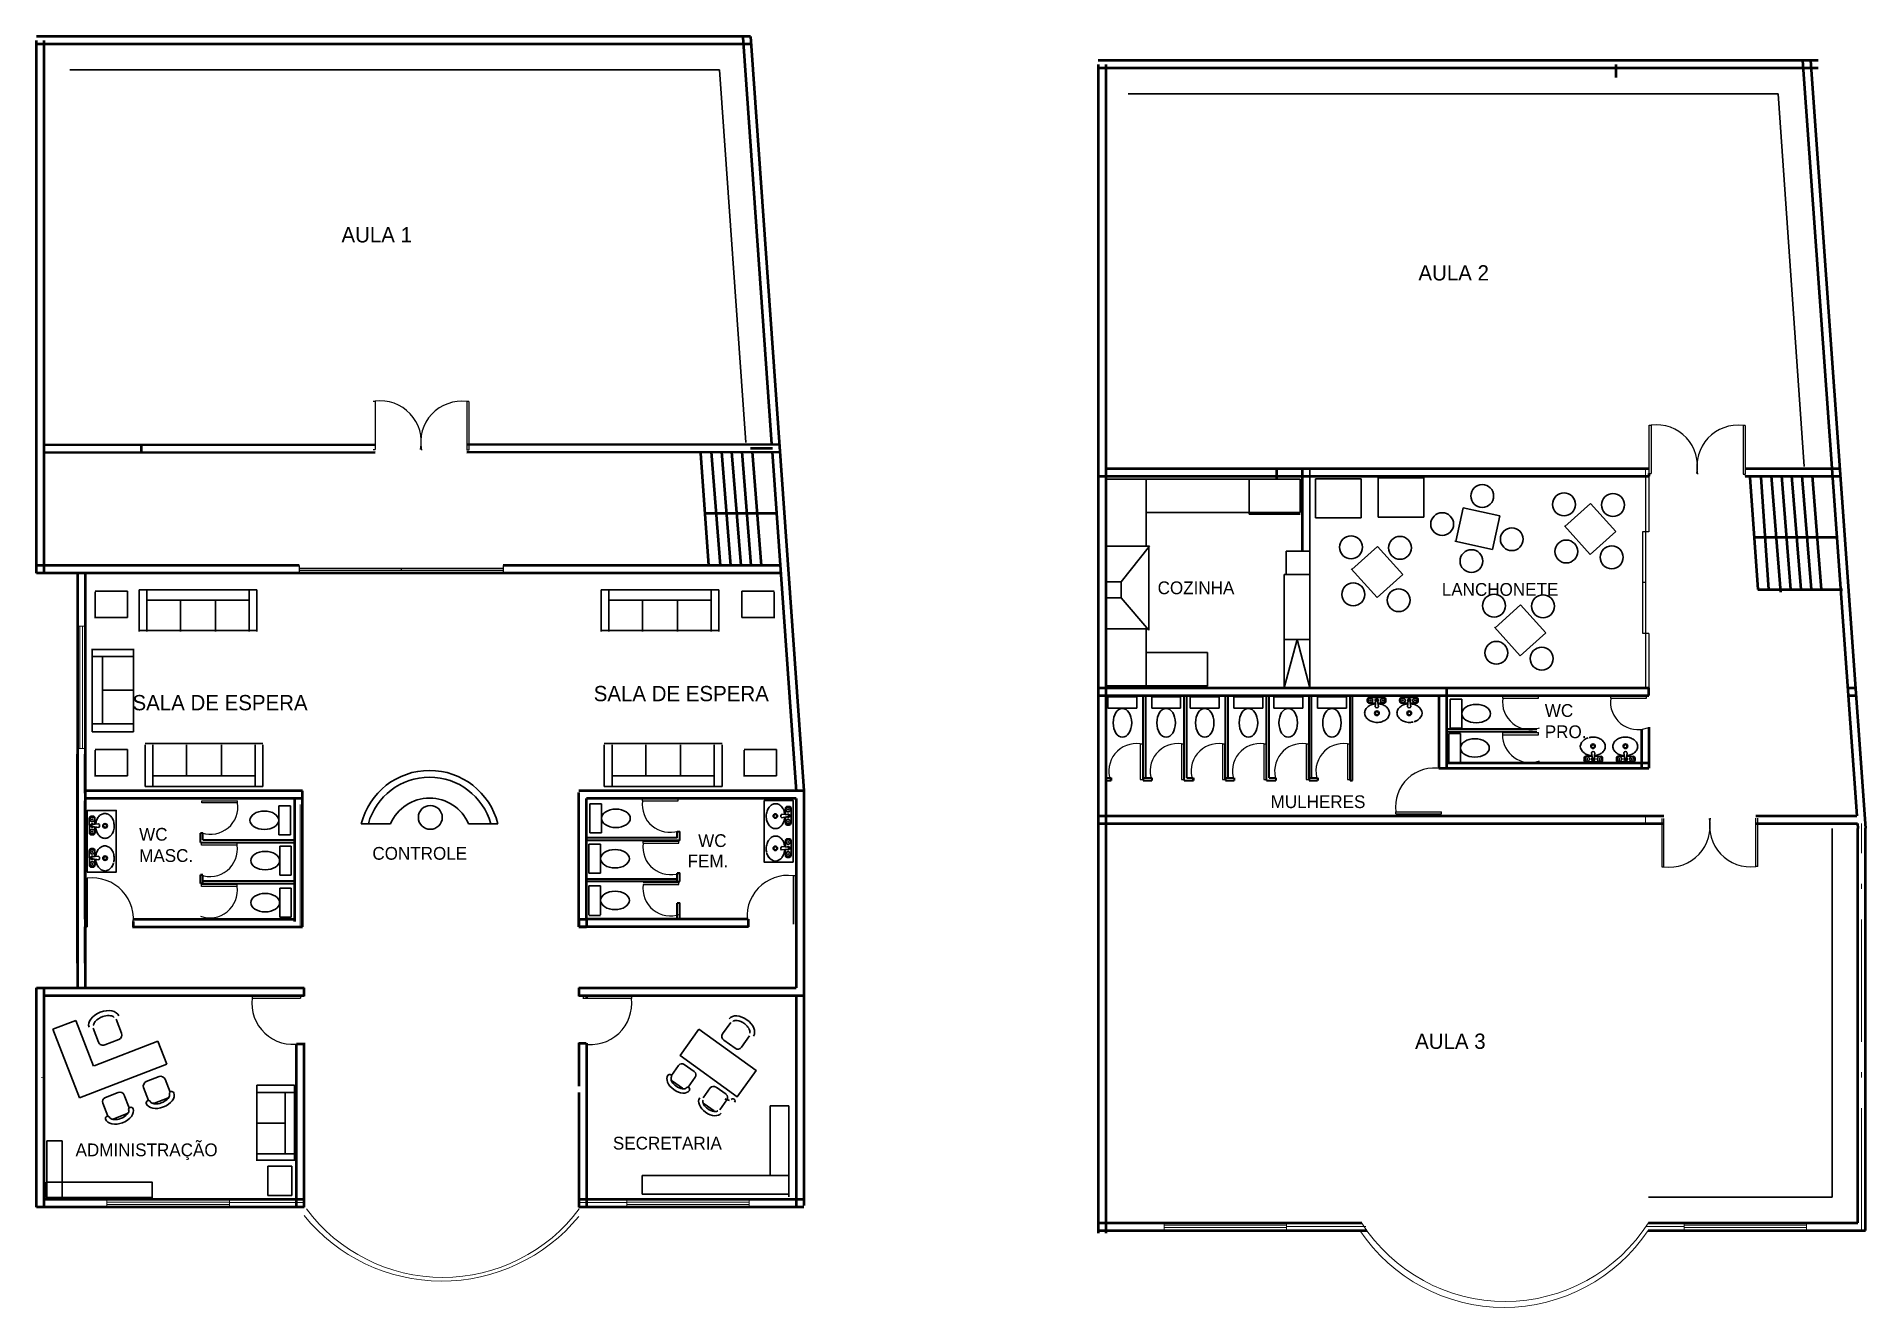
# Model space of a CAD drawing. Header units: millimetres. Extents: x 526.7 to 562.6, y 83.8 to 108.8.
import ezdxf
from ezdxf.enums import TextEntityAlignment as Align

# ---------------------------------------------------------------- set-up
doc = ezdxf.new("R2010")
doc.units = ezdxf.units.MM
doc.linetypes.add('ACAD_ISO10W100', pattern=[18, 12, -3, 0, -3])
for name, color, linetype, lineweight in [('EJES', 1, 'ACAD_ISO10W100', 15), ('muebles', 6, 'Continuous', 30), ('muros', 5, 'Continuous', 50), ('muros div', 30, 'Continuous', 40), ('puertas', 3, 'Continuous', 25), ('texto', 4, 'Continuous', 20), ('VENTANAS', 2, 'Continuous', 13)]:
    doc.layers.add(name, color=color, linetype=linetype, lineweight=lineweight)
doc.styles.add('ely', font='GIL_____.TTF', dxfattribs={"height": 0.3})

msp = doc.modelspace()

# ---------------------------------------------------------------- linework, layer by layer
at = {"layer": 'EJES', "ltscale": 0.2}
for p, q in [((559.304, 100.209), (559.298, 100.209)), ((562.526, 85.339), (562.526, 93.318)), ((531.984, 85.886), (530.519, 85.886)), ((538.313, 85.886), (537.371, 85.886)), ((552.802, 85.415), (551.251, 85.415)), ((559.045, 85.415), (558.297, 85.415))]:
    msp.add_line(p, q, dxfattribs=at)
for points in [[(558.287, 100.134), (558.287, 100.284)], [(558.287, 100.134), (558.287, 100.284)], [(560.243, 100.134), (560.243, 100.284)], [(531.909, 91.295), (531.909, 93.916)], [(558.287, 93.318), (558.287, 93.468)], [(558.287, 93.318), (558.287, 93.468)]]:
    msp.add_lwpolyline(points, dxfattribs=at)
at = {"layer": 'muebles'}
for p, q in [((540.133, 108.106), (527.389, 108.106)), ((540.133, 108.106), (540.648, 100.795)), ((560.888, 107.634), (548.144, 107.634)), ((560.888, 107.634), (561.403, 100.324)), ((547.725, 100.072), (551.52, 100.072)), ((548.498, 100.06), (548.498, 98.757)), ((550.52, 100.073), (550.52, 99.39)), ((551.52, 100.073), (551.52, 99.422)), ((551.706, 100.284), (551.706, 95.981)), ((551.817, 99.315), (551.817, 100.082)), ((551.817, 100.082), (552.71, 100.082)), ((552.71, 100.082), (552.71, 99.315)), ((553.049, 100.097), (553.942, 100.097)), ((553.049, 99.33), (553.049, 100.097)), ((553.942, 100.097), (553.942, 99.33)), ((548.498, 99.422), (551.52, 99.422)), ((550.52, 99.39), (551.52, 99.39)), ((554.713, 99.509), (554.57, 98.851)), ((555.434, 99.352), (554.713, 99.509)), ((555.291, 98.694), (555.434, 99.352)), ((557.21, 99.596), (556.71, 99.145)), ((557.704, 99.048), (557.21, 99.596)), ((552.71, 99.315), (551.817, 99.315)), ((553.942, 99.33), (553.049, 99.33)), ((556.698, 99.16), (557.204, 98.597)), ((557.204, 98.597), (557.704, 99.048)), ((547.693, 98.757), (548.565, 98.757)), ((548.006, 98.06), (548.565, 98.757)), ((548.548, 97.109), (548.548, 98.757)), ((551.245, 98.661), (551.704, 98.661)), ((551.245, 98.202), (551.245, 98.661)), ((551.704, 98.661), (551.704, 98.202)), ((553.033, 98.755), (552.533, 98.304)), ((553.527, 98.207), (553.033, 98.755)), ((554.552, 98.855), (555.291, 98.694)), ((552.52, 98.318), (553.027, 97.756)), ((547.693, 98.06), (548.006, 98.06)), ((548.006, 98.06), (548.006, 97.747)), ((551.206, 98.202), (551.206, 95.981)), ((551.704, 98.202), (551.206, 98.202)), ((553.027, 97.756), (553.527, 98.207)), ((527.887, 97.879), (528.523, 97.879)), ((527.887, 97.348), (527.887, 97.866)), ((528.523, 97.879), (528.523, 97.361)), ((531.061, 97.903), (528.751, 97.903)), ((528.751, 97.903), (528.751, 97.089)), ((528.903, 97.903), (528.903, 97.089)), ((530.225, 97.699), (528.903, 97.699)), ((529.564, 97.699), (529.564, 97.089)), ((530.909, 97.699), (529.587, 97.699)), ((530.248, 97.699), (530.248, 97.089)), ((530.909, 97.089), (530.909, 97.903)), ((531.061, 97.089), (531.061, 97.903)), ((540.119, 97.903), (537.809, 97.903)), ((537.809, 97.903), (537.809, 97.089)), ((537.961, 97.903), (537.961, 97.089)), ((539.283, 97.699), (537.961, 97.699)), ((538.622, 97.699), (538.622, 97.089)), ((539.967, 97.699), (538.645, 97.699)), ((539.306, 97.699), (539.306, 97.089)), ((539.967, 97.089), (539.967, 97.903)), ((540.119, 97.089), (540.119, 97.903)), ((541.201, 97.879), (540.566, 97.879)), ((540.566, 97.879), (540.566, 97.361)), ((541.201, 97.348), (541.201, 97.866)), ((547.693, 97.747), (548.006, 97.747)), ((548.006, 97.747), (548.548, 97.109)), ((555.838, 97.608), (555.338, 97.158)), ((556.332, 97.06), (555.838, 97.608)), ((528.523, 97.361), (527.887, 97.361)), ((540.566, 97.361), (541.201, 97.361)), ((528.751, 97.105), (530.377, 97.105)), ((529.435, 97.105), (531.061, 97.105)), ((537.809, 97.105), (539.435, 97.105)), ((538.493, 97.105), (540.119, 97.105)), ((547.693, 97.141), (548.548, 97.141)), ((548.498, 97.141), (548.498, 96.035)), ((551.206, 96.931), (551.706, 96.931)), ((551.456, 96.931), (551.206, 95.981)), ((551.456, 96.931), (551.706, 95.981)), ((555.325, 97.172), (555.832, 96.61)), ((555.832, 96.61), (556.332, 97.06)), ((527.829, 96.747), (527.829, 95.12)), ((528.642, 96.733), (527.829, 96.733)), ((528.642, 96.598), (527.83, 96.598)), ((528.032, 96.594), (528.032, 95.273)), ((528.642, 95.12), (528.642, 96.747)), ((548.498, 96.673), (549.699, 96.673)), ((549.699, 96.673), (549.699, 96.012)), ((528.032, 95.933), (528.642, 95.933)), ((547.725, 96.023), (549.699, 96.023)), ((547.748, 95.806), (547.748, 95.579)), ((548.315, 95.806), (547.748, 95.806)), ((548.315, 95.579), (548.315, 95.806)), ((548.605, 95.806), (548.605, 95.579)), ((549.172, 95.806), (548.605, 95.806)), ((549.172, 95.579), (549.172, 95.806)), ((549.929, 95.806), (549.362, 95.806)), ((549.362, 95.806), (549.362, 95.579)), ((549.929, 95.579), (549.929, 95.806)), ((550.219, 95.806), (550.219, 95.579)), ((550.786, 95.806), (550.219, 95.806)), ((550.786, 95.579), (550.786, 95.806)), ((551.566, 95.806), (550.999, 95.806)), ((550.999, 95.806), (550.999, 95.579)), ((551.566, 95.579), (551.566, 95.806)), ((551.856, 95.806), (551.856, 95.579)), ((552.423, 95.806), (551.856, 95.806)), ((552.423, 95.579), (552.423, 95.806)), ((552.834, 95.754), (552.834, 95.717)), ((553.163, 95.79), (552.87, 95.791)), ((553.199, 95.753), (553.199, 95.716)), ((553.468, 95.754), (553.468, 95.717)), ((553.797, 95.79), (553.505, 95.791)), ((553.834, 95.753), (553.834, 95.716)), ((554.458, 95.759), (554.458, 95.192)), ((554.685, 95.759), (554.458, 95.759)), ((554.685, 95.192), (554.685, 95.759)), ((547.748, 95.579), (548.315, 95.579)), ((548.605, 95.579), (549.172, 95.579)), ((549.362, 95.579), (549.929, 95.579)), ((550.219, 95.579), (550.786, 95.579)), ((550.999, 95.579), (551.566, 95.579)), ((551.856, 95.579), (552.423, 95.579)), ((552.993, 95.68), (552.87, 95.68)), ((552.999, 95.732), (552.985, 95.608)), ((553.035, 95.731), (553.054, 95.605)), ((553.162, 95.679), (553.043, 95.68)), ((553.628, 95.68), (553.505, 95.68)), ((553.634, 95.732), (553.62, 95.608)), ((553.67, 95.731), (553.689, 95.605)), ((553.797, 95.679), (553.678, 95.68)), ((527.829, 95.273), (528.642, 95.273)), ((527.829, 95.12), (528.642, 95.12)), ((554.433, 95.085), (554.433, 94.518)), ((554.66, 95.085), (554.433, 95.085)), ((554.458, 95.192), (554.685, 95.192)), ((554.66, 94.518), (554.66, 95.085)), ((527.887, 94.772), (528.523, 94.772)), ((527.887, 94.241), (527.887, 94.759)), ((528.523, 94.772), (528.523, 94.254)), ((530.494, 94.887), (528.868, 94.887)), ((528.868, 94.862), (528.868, 94.048)), ((529.021, 94.862), (529.021, 94.048)), ((531.178, 94.887), (529.552, 94.887)), ((529.681, 94.252), (529.681, 94.862)), ((530.365, 94.252), (530.365, 94.862)), ((531.026, 94.048), (531.026, 94.862)), ((531.178, 94.048), (531.178, 94.862)), ((539.498, 94.887), (537.871, 94.887)), ((537.871, 94.862), (537.871, 94.048)), ((538.024, 94.862), (538.024, 94.048)), ((540.182, 94.887), (538.555, 94.887)), ((538.684, 94.252), (538.684, 94.862)), ((539.368, 94.252), (539.368, 94.862)), ((540.029, 94.048), (540.029, 94.862)), ((540.182, 94.048), (540.182, 94.862)), ((540.615, 94.772), (541.251, 94.772)), ((540.615, 94.241), (540.615, 94.759)), ((541.251, 94.772), (541.251, 94.254)), ((557.247, 94.586), (557.228, 94.713)), ((557.283, 94.585), (557.296, 94.709)), ((557.882, 94.586), (557.862, 94.713)), ((557.918, 94.585), (557.931, 94.709)), ((554.433, 94.518), (554.66, 94.518)), ((557.083, 94.565), (557.083, 94.602)), ((557.119, 94.528), (557.412, 94.527)), ((557.12, 94.638), (557.239, 94.638)), ((557.289, 94.638), (557.412, 94.637)), ((557.448, 94.563), (557.448, 94.601)), ((557.718, 94.565), (557.718, 94.602)), ((557.754, 94.638), (557.874, 94.638)), ((557.754, 94.528), (558.046, 94.527)), ((557.924, 94.638), (558.047, 94.637)), ((558.083, 94.563), (558.083, 94.601)), ((528.523, 94.254), (527.887, 94.254)), ((528.868, 94.048), (531.178, 94.048)), ((529.021, 94.252), (530.342, 94.252)), ((529.704, 94.252), (531.026, 94.252)), ((537.871, 94.048), (540.182, 94.048)), ((538.024, 94.252), (539.345, 94.252)), ((538.708, 94.252), (540.029, 94.252)), ((541.251, 94.254), (540.615, 94.254)), ((531.488, 93.666), (531.715, 93.666)), ((531.488, 93.1), (531.488, 93.666)), ((531.715, 93.666), (531.715, 93.1)), ((537.815, 93.704), (537.589, 93.704)), ((537.589, 93.704), (537.589, 93.137)), ((537.815, 93.137), (537.815, 93.704)), ((541.424, 93.496), (541.424, 93.619)), ((541.498, 93.655), (541.461, 93.655)), ((541.533, 93.326), (541.534, 93.618)), ((527.774, 93.134), (527.773, 93.426)), ((527.81, 93.463), (527.847, 93.463)), ((527.832, 93.298), (527.956, 93.311)), ((527.833, 93.262), (527.959, 93.242)), ((527.884, 93.303), (527.884, 93.427)), ((527.885, 93.134), (527.884, 93.254)), ((533.68, 93.316), (533.106, 93.316)), ((535.209, 93.316), (535.783, 93.316)), ((541.475, 93.454), (541.348, 93.434)), ((541.476, 93.49), (541.352, 93.503)), ((541.423, 93.326), (541.423, 93.446)), ((541.497, 93.29), (541.459, 93.29)), ((527.811, 93.098), (527.848, 93.098)), ((531.715, 93.1), (531.488, 93.1)), ((537.798, 92.913), (537.571, 92.913)), ((537.571, 92.913), (537.571, 92.346)), ((537.589, 93.137), (537.815, 93.137)), ((537.798, 92.346), (537.798, 92.913)), ((541.424, 92.861), (541.424, 92.984)), ((541.498, 93.02), (541.461, 93.02)), ((541.533, 92.691), (541.534, 92.984)), ((561.951, 85.989), (561.951, 93.219)), ((527.774, 92.499), (527.773, 92.792)), ((527.81, 92.828), (527.847, 92.828)), ((527.832, 92.663), (527.956, 92.676)), ((527.833, 92.627), (527.959, 92.607)), ((527.884, 92.669), (527.884, 92.792)), ((527.885, 92.5), (527.884, 92.619)), ((531.506, 92.875), (531.732, 92.875)), ((531.506, 92.308), (531.506, 92.875)), ((531.732, 92.875), (531.732, 92.308)), ((541.475, 92.819), (541.348, 92.8)), ((541.476, 92.855), (541.352, 92.868)), ((541.423, 92.692), (541.423, 92.811)), ((541.497, 92.655), (541.459, 92.655)), ((527.811, 92.463), (527.848, 92.463)), ((531.732, 92.308), (531.506, 92.308)), ((537.571, 92.346), (537.798, 92.346)), ((531.506, 92.05), (531.732, 92.05)), ((531.506, 91.483), (531.506, 92.05)), ((531.732, 92.05), (531.732, 91.483)), ((537.571, 92.096), (537.571, 91.529)), ((537.798, 92.096), (537.571, 92.096)), ((537.798, 91.529), (537.798, 92.096)), ((531.732, 91.483), (531.506, 91.483)), ((537.571, 91.515), (537.798, 91.515)), ((527.061, 89.283), (527.509, 89.456)), ((527.855, 88.56), (527.509, 89.456)), ((527.954, 89.032), (527.849, 89.304)), ((528.302, 89.479), (528.407, 89.207)), ((540.192, 89.196), (540.35, 89.417)), ((527.061, 89.283), (527.58, 87.938)), ((529.119, 89.048), (527.87, 88.566)), ((528.079, 88.977), (528.351, 89.082)), ((529.292, 88.599), (529.119, 89.048)), ((540.213, 89.069), (540.435, 88.911)), ((540.72, 89.154), (540.562, 88.932)), ((527.58, 87.938), (529.292, 88.599)), ((539.44, 88.594), (539.636, 88.454)), ((528.89, 88.257), (529.142, 88.355)), ((529.258, 88.303), (529.356, 88.051)), ((539.188, 88.38), (539.328, 88.576)), ((539.403, 88.128), (539.207, 88.268)), ((539.239, 88.244), (539.222, 88.22)), ((539.655, 88.342), (539.515, 88.146)), ((528.089, 87.948), (528.341, 88.046)), ((528.458, 87.994), (528.555, 87.742)), ((528.935, 87.889), (528.838, 88.141)), ((529.304, 87.934), (529.052, 87.837)), ((529.262, 87.918), (529.274, 87.887)), ((531.799, 88.184), (531.059, 88.184)), ((531.059, 88.184), (531.059, 86.704)), ((531.799, 88.045), (531.059, 88.045)), ((531.614, 86.843), (531.614, 88.045)), ((531.799, 86.704), (531.799, 88.184)), ((539.37, 88.151), (539.353, 88.127)), ((539.81, 87.936), (539.95, 88.132)), ((540.062, 88.15), (540.258, 88.01)), ((540.277, 87.899), (540.137, 87.702)), ((540.259, 87.925), (540.242, 87.901)), ((528.135, 87.58), (528.038, 87.832)), ((528.504, 87.625), (528.251, 87.528)), ((528.293, 87.544), (528.306, 87.513)), ((528.462, 87.609), (528.474, 87.578)), ((529.094, 87.853), (529.106, 87.822)), ((540.025, 87.684), (539.829, 87.824)), ((541.124, 87.779), (541.124, 86.415)), ((541.487, 87.779), (541.124, 87.779)), ((541.487, 86), (541.487, 87.779)), ((531.614, 87.444), (531.059, 87.444)), ((531.059, 86.839), (531.799, 86.839)), ((531.059, 86.716), (531.799, 86.716)), ((531.274, 86.6), (531.746, 86.6)), ((531.274, 86.022), (531.274, 86.6)), ((531.746, 86.6), (531.746, 86.022)), ((541.487, 86.415), (538.616, 86.415)), ((538.616, 86.052), (538.616, 86.415)), ((531.746, 86.022), (531.274, 86.022)), ((538.616, 86.052), (541.487, 86.052)), ((558.346, 85.989), (561.951, 85.989))]:
    msp.add_line(p, q, dxfattribs=at)
for points in [[(541.576, 92.559), (541.007, 92.559), (541.007, 93.769), (541.576, 93.769)], [(527.732, 92.367), (528.301, 92.367), (528.301, 93.577), (527.732, 93.577)], [(539.728, 89.285), (540.85, 88.473), (540.478, 87.959), (539.356, 88.771)], [(526.937, 87.092), (527.238, 87.092), (527.238, 85.983), (526.937, 85.983)], [(526.929, 86.284), (529.006, 86.284), (529.006, 85.983), (526.929, 85.983)]]:
    msp.add_lwpolyline(points, close=True, dxfattribs=at)
for centre, radius in [((555.087, 99.744), 0.224), ((556.691, 99.579), 0.224), ((557.651, 99.568), 0.224), ((554.301, 99.192), 0.224), ((555.667, 98.896), 0.224), ((552.514, 98.738), 0.224), ((553.474, 98.727), 0.224), ((554.876, 98.467), 0.224), ((556.735, 98.655), 0.224), ((557.626, 98.541), 0.224), ((552.558, 97.814), 0.224), ((553.449, 97.7), 0.224), ((555.319, 97.592), 0.224), ((556.279, 97.581), 0.224), ((555.363, 96.668), 0.224), ((556.254, 96.554), 0.224), ((552.897, 95.733), 0.00889), ((553.022, 95.482), 0.0315), ((553.136, 95.733), 0.00889), ((553.532, 95.733), 0.00889), ((553.656, 95.482), 0.0315), ((553.771, 95.733), 0.00889), ((557.26, 94.835), 0.0315), ((557.895, 94.835), 0.0315), ((557.146, 94.584), 0.00889), ((557.385, 94.584), 0.00889), ((557.781, 94.584), 0.00889), ((558.02, 94.584), 0.00889), ((534.46, 93.44), 0.234), ((541.477, 93.592), 0.00889), ((527.831, 93.4), 0.00889), ((528.082, 93.275), 0.0315), ((541.226, 93.467), 0.0315), ((541.477, 93.353), 0.00889), ((527.831, 93.16), 0.00889), ((541.477, 92.957), 0.00889), ((527.831, 92.765), 0.00889), ((527.831, 92.526), 0.00889), ((528.082, 92.64), 0.0315), ((541.226, 92.832), 0.0315), ((541.477, 92.718), 0.00889)]:
    msp.add_circle(centre, radius, dxfattribs=at)
for centre, radius, start, end in [((534.445, 92.982), 1.379, 14.0217, 165.9783), ((534.445, 92.982), 1.246, 15.5626, 164.4374), ((534.445, 92.982), 0.835, 23.6055, 156.3945), ((528.044, 89.067), 0.0971, 201.1046, 291.1046), ((528.316, 89.172), 0.0971, 291.1046, 21.1046), ((540.266, 89.143), 0.0908, 144.4889, 234.4889), ((539.393, 88.529), 0.0803, 54.4889, 144.4889), ((540.488, 88.984), 0.0908, 234.4889, 324.4889), ((528.922, 88.173), 0.0901, 111.1046, 201.1046), ((529.174, 88.271), 0.0901, 21.1046, 111.1046), ((539.152, 88.358), 0.0401, 324.6537, 144.6537), ((539.253, 88.333), 0.0803, 207.1473, 234.4889), ((539.253, 88.333), 0.0803, 144.4889, 146.0305), ((539.589, 88.389), 0.0803, 324.4889, 54.4889), ((528.122, 87.864), 0.0901, 111.1046, 201.1046), ((528.374, 87.962), 0.0901, 21.1046, 111.1046), ((528.933, 87.841), 0.0451, 21.2694, 201.2694), ((529.019, 87.921), 0.0901, 201.1046, 202.6462), ((529.272, 88.018), 0.0901, 291.1046, 318.7615), ((529.389, 88.018), 0.0451, 21.1046, 201.1046), ((529.272, 88.018), 0.0901, 20.0944, 21.1046), ((539.449, 88.193), 0.0803, 234.4889, 262.1458), ((539.506, 88.106), 0.0401, 324.4889, 144.4889), ((539.449, 88.193), 0.0803, 323.4787, 324.4889), ((540.015, 88.085), 0.0803, 54.4889, 144.4889), ((540.211, 87.945), 0.0803, 324.4889, 54.4889), ((540.338, 87.967), 0.0803, 234.4889, 262.1458), ((540.395, 87.88), 0.0401, 324.4889, 144.4889), ((540.338, 87.967), 0.0803, 323.4787, 324.4889), ((528.133, 87.532), 0.0451, 21.2694, 201.2694), ((528.219, 87.612), 0.0901, 201.1046, 202.6462), ((528.219, 87.612), 0.0901, 263.763, 291.1046), ((528.471, 87.709), 0.0901, 291.1046, 318.7615), ((528.588, 87.709), 0.0451, 21.1046, 201.1046), ((528.471, 87.709), 0.0901, 20.0944, 21.1046), ((529.019, 87.921), 0.0901, 263.763, 291.1046)]:
    msp.add_arc(centre, radius, start, end, dxfattribs=at)
at = {"layer": 'muebles', "extrusion": (0, 0, -1)}
for centre, major_axis, start_param, end_param in [((552.87, 95.754), (0.0258, -0.0258), 2.359606, 3.930402), ((553.017, 95.733), (0.024, 0.024), 2.927993, 8.081302), ((553.017, 95.733), (0.019, -0.019), 1.536541, 6.334255), ((553.163, 95.753), (0.0258, -0.0258), -2.352783, -0.781987), ((553.505, 95.754), (0.0258, -0.0258), 2.359606, 3.930402), ((553.652, 95.733), (0.024, 0.024), 2.927993, 8.081302), ((553.652, 95.733), (0.019, -0.019), 1.536541, 6.334255), ((553.797, 95.753), (0.0258, -0.0258), -2.352783, -0.781987), ((552.919, 95.486), (0.0975, -0.0975), 2.364784, 2.870807), ((552.919, 95.486), (0.0975, -0.0975), 1.858761, 2.364784), ((552.97, 95.514), (0.139, 0.139), 3.006668, 3.429557), ((552.969, 95.458), (0.139, -0.139), 2.870807, 3.293696), ((552.87, 95.717), (0.0258, -0.0258), 0.788809, 2.359606), ((553.002, 95.413), (0.178, -0.178), -2.98949, -2.64786), ((553.023, 95.343), (0.23, -0.23), -2.64786, -2.453842), ((553.021, 95.629), (0.0291, -0.0291), -0.159924, 1.833871), ((553.017, 95.731), (0.0129, -0.0129), 2.30988, 5.518568), ((553.023, 95.343), (0.23, -0.23), -2.289827, -2.047351), ((553.046, 95.413), (0.178, -0.178), -2.047351, -1.705721), ((553.162, 95.716), (0.0258, -0.0258), -0.781987, 0.788809), ((553.08, 95.513), (0.139, 0.139), 1.300011, 1.722899), ((553.079, 95.457), (0.139, -0.139), -1.705721, -1.282832), ((553.13, 95.485), (0.0975, -0.0975), -0.776809, -0.270786), ((553.13, 95.485), (0.0975, -0.0975), -1.282832, -0.776809), ((553.553, 95.486), (0.0975, -0.0975), 1.858761, 2.364784), ((553.553, 95.486), (0.0975, -0.0975), 2.364784, 2.870807), ((553.605, 95.514), (0.139, 0.139), 3.006668, 3.429557), ((553.604, 95.458), (0.139, -0.139), 2.870807, 3.293696), ((553.505, 95.717), (0.0258, -0.0258), 0.788809, 2.359606), ((553.637, 95.413), (0.178, -0.178), -2.98949, -2.64786), ((553.658, 95.343), (0.23, -0.23), -2.64786, -2.453842), ((553.656, 95.629), (0.0291, -0.0291), -0.159924, 1.833871), ((553.652, 95.731), (0.0129, -0.0129), 2.30988, 5.518568), ((553.658, 95.343), (0.23, -0.23), -2.289827, -2.047351), ((553.68, 95.413), (0.178, -0.178), -2.047351, -1.702756), ((553.797, 95.716), (0.0258, -0.0258), -0.781987, 0.788809), ((553.715, 95.513), (0.139, 0.139), 0.938476, 1.722899), ((553.714, 95.457), (0.139, -0.139), -1.705721, -0.921298), ((553.004, 95.558), (0.178, -0.178), 1.094242, 1.435872), ((553.026, 95.628), (0.23, -0.23), 0.793988, 1.094242), ((553.026, 95.628), (0.23, 0.23), 2.064529, 2.364784), ((553.047, 95.558), (0.178, 0.178), 1.722899, 2.064529), ((553.638, 95.558), (0.178, -0.178), 1.094242, 1.435872), ((553.661, 95.628), (0.23, -0.23), 0.793988, 1.094242), ((553.661, 95.628), (0.23, 0.23), 2.123931, 2.364784), ((553.682, 95.558), (0.178, 0.178), 1.722899, 2.064529), ((553.661, 95.628), (0.23, 0.23), 1.798777, 2.064529), ((557.202, 94.804), (-0.139, -0.139), 0.938476, 1.722899), ((557.203, 94.861), (-0.139, 0.139), -1.705721, -0.921298), ((557.236, 94.905), (-0.178, 0.178), -2.047351, -1.702756), ((557.256, 94.689), (-0.23, -0.23), 1.798777, 2.064529), ((557.235, 94.76), (-0.178, -0.178), 1.722899, 2.064529), ((557.256, 94.689), (-0.23, -0.23), 2.123931, 2.364784), ((557.261, 94.689), (-0.0291, 0.0291), -0.159924, 1.833871), ((557.256, 94.689), (-0.23, 0.23), 0.793988, 1.094242), ((557.28, 94.905), (-0.178, 0.178), -2.98949, -2.64786), ((557.278, 94.759), (-0.178, 0.178), 1.094242, 1.435872), ((557.313, 94.86), (-0.139, 0.139), 2.870807, 3.293696), ((557.312, 94.803), (-0.139, -0.139), 3.006668, 3.429557), ((557.363, 94.831), (-0.0975, 0.0975), 2.364784, 2.870807), ((557.363, 94.831), (-0.0975, 0.0975), 1.858761, 2.364784), ((557.786, 94.833), (-0.0975, 0.0975), -0.776809, -0.270786), ((557.786, 94.833), (-0.0975, 0.0975), -1.282832, -0.776809), ((557.837, 94.861), (-0.139, 0.139), -1.705721, -1.282832), ((557.837, 94.804), (-0.139, -0.139), 1.300011, 1.722899), ((557.871, 94.905), (-0.178, 0.178), -2.047351, -1.705721), ((557.87, 94.76), (-0.178, -0.178), 1.722899, 2.064529), ((557.891, 94.689), (-0.23, -0.23), 2.064529, 2.364784), ((557.896, 94.689), (-0.0291, 0.0291), -0.159924, 1.833871), ((557.891, 94.689), (-0.23, 0.23), 0.793988, 1.094242), ((557.914, 94.905), (-0.178, 0.178), -2.98949, -2.64786), ((557.913, 94.759), (-0.178, 0.178), 1.094242, 1.435872), ((557.947, 94.86), (-0.139, 0.139), 2.870807, 3.293696), ((557.947, 94.803), (-0.139, -0.139), 3.006668, 3.429557), ((557.998, 94.831), (-0.0975, 0.0975), 2.364784, 2.870807), ((557.998, 94.831), (-0.0975, 0.0975), 1.858761, 2.364784), ((557.12, 94.602), (-0.0258, 0.0258), -0.781987, 0.788809), ((557.119, 94.564), (-0.0258, 0.0258), -2.352783, -0.781987), ((557.259, 94.975), (-0.23, 0.23), -2.289827, -2.047351), ((557.265, 94.585), (-0.024, -0.024), 2.927993, 8.081302), ((557.265, 94.585), (-0.019, 0.019), 1.536541, 6.334255), ((557.265, 94.586), (-0.0129, 0.0129), 2.30988, 5.518568), ((557.259, 94.975), (-0.23, 0.23), -2.64786, -2.453842), ((557.412, 94.601), (-0.0258, 0.0258), 0.788809, 2.359606), ((557.412, 94.563), (-0.0258, 0.0258), 2.359606, 3.930402), ((557.754, 94.602), (-0.0258, 0.0258), -0.781987, 0.788809), ((557.754, 94.564), (-0.0258, 0.0258), -2.352783, -0.781987), ((557.893, 94.975), (-0.23, 0.23), -2.289827, -2.047351), ((557.9, 94.585), (-0.024, -0.024), 2.927993, 8.081302), ((557.9, 94.585), (-0.019, 0.019), 1.536541, 6.334255), ((557.9, 94.586), (-0.0129, 0.0129), 2.30988, 5.518568), ((557.893, 94.975), (-0.23, 0.23), -2.64786, -2.453842), ((558.047, 94.563), (-0.0258, 0.0258), 2.359606, 3.930402), ((558.047, 94.601), (-0.0258, 0.0258), 0.788809, 2.359606), ((541.302, 93.485), (-0.178, -0.178), 1.094242, 1.435872), ((541.258, 93.519), (0.139, -0.139), 3.006668, 3.429557), ((541.23, 93.57), (-0.0975, -0.0975), 1.858761, 2.364784), ((541.23, 93.57), (-0.0975, -0.0975), 2.364784, 2.870807), ((541.201, 93.519), (-0.139, -0.139), 2.870807, 3.293696), ((541.157, 93.486), (-0.178, -0.178), -2.98949, -2.64786), ((541.461, 93.619), (-0.0258, -0.0258), 0.788809, 2.359606), ((541.498, 93.618), (-0.0258, -0.0258), 2.359606, 3.930402), ((541.372, 93.463), (-0.23, -0.23), 0.793988, 1.094242), ((541.372, 93.463), (0.23, -0.23), 2.064529, 2.364784), ((541.302, 93.442), (0.178, -0.178), 1.722899, 2.064529), ((541.257, 93.409), (0.139, -0.139), 1.300011, 1.722899), ((541.2, 93.409), (-0.139, -0.139), -1.705721, -1.282832), ((541.372, 93.468), (-0.0291, -0.0291), -0.159924, 1.833871), ((541.156, 93.443), (-0.178, -0.178), -2.047351, -1.705721), ((541.086, 93.465), (-0.23, -0.23), -2.289827, -2.047351), ((541.086, 93.465), (-0.23, -0.23), -2.64786, -2.453842), ((541.46, 93.326), (-0.0258, -0.0258), -0.781987, 0.788809), ((541.477, 93.472), (0.024, -0.024), 2.927993, 8.081302), ((541.477, 93.472), (-0.019, -0.019), 1.536541, 6.334255), ((541.475, 93.472), (-0.0129, -0.0129), 2.30988, 5.518568), ((541.497, 93.326), (-0.0258, -0.0258), -2.352783, -0.781987), ((541.372, 92.828), (-0.23, -0.23), 0.793988, 1.094242), ((541.302, 92.85), (-0.178, -0.178), 1.094242, 1.435872), ((541.258, 92.884), (0.139, -0.139), 3.006668, 3.429557), ((541.228, 93.358), (-0.0975, -0.0975), -0.776809, -0.270786), ((541.23, 92.935), (-0.0975, -0.0975), 1.858761, 2.364784), ((541.228, 93.358), (-0.0975, -0.0975), -1.282832, -0.776809), ((541.23, 92.935), (-0.0975, -0.0975), 2.364784, 2.870807), ((541.201, 92.885), (-0.139, -0.139), 2.870807, 3.293696), ((541.157, 92.852), (-0.178, -0.178), -2.98949, -2.64786), ((541.086, 92.831), (-0.23, -0.23), -2.64786, -2.453842), ((541.461, 92.984), (-0.0258, -0.0258), 0.788809, 2.359606), ((541.498, 92.984), (-0.0258, -0.0258), 2.359606, 3.930402), ((541.372, 92.828), (0.23, -0.23), 2.123931, 2.364784), ((541.372, 92.828), (0.23, -0.23), 1.798777, 2.064529), ((541.302, 92.807), (0.178, -0.178), 1.722899, 2.064529), ((541.257, 92.774), (0.139, -0.139), 0.938476, 1.722899), ((541.2, 92.775), (-0.139, -0.139), -1.705721, -0.921298), ((541.372, 92.833), (-0.0291, -0.0291), -0.159924, 1.833871), ((541.156, 92.808), (-0.178, -0.178), -2.047351, -1.702756), ((541.086, 92.831), (-0.23, -0.23), -2.289827, -2.047351), ((541.46, 92.692), (-0.0258, -0.0258), -0.781987, 0.788809), ((541.477, 92.837), (0.024, -0.024), 2.927993, 8.081302), ((541.477, 92.837), (-0.019, -0.019), 1.536541, 6.334255), ((541.475, 92.837), (-0.0129, -0.0129), 2.30988, 5.518568), ((541.497, 92.691), (-0.0258, -0.0258), -2.352783, -0.781987)]:
    msp.add_ellipse(centre, major_axis=major_axis, ratio=1, start_param=start_param, end_param=end_param, dxfattribs=at)
for centre, major_axis, ratio in [((552.897, 95.733), (0.0315, -0.0315), 1), ((553.134, 95.733), (0.0315, -0.0315), 1), ((553.532, 95.733), (0.0315, -0.0315), 1), ((553.768, 95.733), (0.0315, -0.0315), 1), ((548.032, 95.295), (0, -0.283), 0.639044), ((548.889, 95.295), (0, -0.283), 0.639044), ((549.646, 95.295), (0, -0.283), 0.639044), ((550.503, 95.295), (0, -0.283), 0.639044), ((551.282, 95.295), (0, -0.283), 0.639044), ((552.139, 95.295), (0, -0.283), 0.639044), ((553.022, 95.482), (0.0315, -0.0315), 1), ((553.656, 95.482), (0.0315, -0.0315), 1), ((554.968, 95.475), (0.283, 0), 0.639044), ((554.943, 94.802), (0.283, 0), 0.639044), ((557.26, 94.835), (-0.0315, 0.0315), 1), ((557.895, 94.835), (-0.0315, 0.0315), 1), ((557.148, 94.585), (-0.0315, 0.0315), 1), ((557.385, 94.584), (-0.0315, 0.0315), 1), ((557.783, 94.585), (-0.0315, 0.0315), 1), ((558.02, 94.584), (-0.0315, 0.0315), 1), ((538.099, 93.421), (0.283, 0), 0.639044), ((541.477, 93.592), (-0.0315, -0.0315), 1), ((541.226, 93.467), (-0.0315, -0.0315), 1), ((541.476, 93.355), (-0.0315, -0.0315), 1), ((541.477, 92.957), (-0.0315, -0.0315), 1), ((538.082, 92.629), (0.283, 0), 0.639044), ((541.226, 92.832), (-0.0315, -0.0315), 1), ((541.476, 92.72), (-0.0315, -0.0315), 1), ((538.082, 91.812), (0.283, 0), 0.639044)]:
    msp.add_ellipse(centre, major_axis=major_axis, ratio=ratio, dxfattribs=at)
at = {"layer": 'muebles'}
for centre, major_axis, ratio, start_param, end_param in [((527.81, 93.426), (0.0258, -0.0258), 1, 2.359606, 3.930402), ((527.831, 93.28), (-0.024, -0.024), 1, 2.927993, 8.081302), ((527.831, 93.28), (0.019, -0.019), 1, 1.536541, 6.334255), ((527.833, 93.28), (0.0129, -0.0129), 1, 2.30988, 5.518568), ((527.847, 93.427), (0.0258, -0.0258), 1, 0.788809, 2.359606), ((528.221, 93.273), (0.23, -0.23), 1, -2.289827, -2.047351), ((528.221, 93.273), (0.23, -0.23), 1, -2.64786, -2.453842), ((528.151, 93.294), (0.178, -0.178), 1, -2.98949, -2.64786), ((528.106, 93.327), (0.139, -0.139), 1, 2.870807, 3.293696), ((527.935, 93.276), (0.0291, -0.0291), 1, -0.159924, 1.833871), ((528.078, 93.378), (0.0975, -0.0975), 1, 2.364784, 2.870807), ((528.078, 93.378), (0.0975, -0.0975), 1, 1.858761, 2.364784), ((528.05, 93.327), (-0.139, -0.139), 1, 3.006668, 3.429557), ((528.006, 93.293), (0.178, -0.178), 1, 1.094242, 1.435872), ((527.936, 93.271), (0.23, -0.23), 1, 0.793988, 1.094242), ((527.936, 93.271), (-0.23, -0.23), 1, 2.064529, 2.364784), ((527.811, 93.134), (0.0258, -0.0258), 1, -2.352783, -0.781987), ((527.848, 93.134), (0.0258, -0.0258), 1, -0.781987, 0.788809), ((528.151, 93.251), (0.178, -0.178), 1, -2.047351, -1.705721), ((528.107, 93.217), (0.139, -0.139), 1, -1.705721, -1.282832), ((528.079, 93.166), (0.0975, -0.0975), 1, -1.282832, -0.776809), ((528.079, 93.166), (0.0975, -0.0975), 1, -0.776809, -0.270786), ((528.051, 93.217), (-0.139, -0.139), 1, 1.300011, 1.722899), ((528.006, 93.25), (-0.178, -0.178), 1, 1.722899, 2.064529), ((527.81, 92.792), (0.0258, -0.0258), 1, 2.359606, 3.930402), ((527.831, 92.645), (-0.024, -0.024), 1, 2.927993, 8.081302), ((527.831, 92.645), (0.019, -0.019), 1, 1.536541, 6.334255), ((527.833, 92.645), (0.0129, -0.0129), 1, 2.30988, 5.518568), ((527.847, 92.792), (0.0258, -0.0258), 1, 0.788809, 2.359606), ((528.221, 92.638), (0.23, -0.23), 1, -2.289827, -2.047351), ((528.221, 92.638), (0.23, -0.23), 1, -2.64786, -2.453842), ((528.151, 92.66), (0.178, -0.178), 1, -2.98949, -2.64786), ((528.151, 92.616), (0.178, -0.178), 1, -2.047351, -1.702756), ((528.106, 92.692), (0.139, -0.139), 1, 2.870807, 3.293696), ((527.935, 92.641), (0.0291, -0.0291), 1, -0.159924, 1.833871), ((528.078, 92.743), (0.0975, -0.0975), 1, 2.364784, 2.870807), ((528.078, 92.743), (0.0975, -0.0975), 1, 1.858761, 2.364784), ((528.05, 92.692), (-0.139, -0.139), 1, 3.006668, 3.429557), ((528.006, 92.658), (0.178, -0.178), 1, 1.094242, 1.435872), ((528.006, 92.615), (-0.178, -0.178), 1, 1.722899, 2.064529), ((527.936, 92.636), (-0.23, -0.23), 1, 1.798777, 2.064529), ((527.936, 92.636), (0.23, -0.23), 1, 0.793988, 1.094242), ((527.936, 92.636), (-0.23, -0.23), 1, 2.123931, 2.364784), ((527.811, 92.499), (0.0258, -0.0258), 1, -2.352783, -0.781987), ((527.848, 92.499), (0.0258, -0.0258), 1, -0.781987, 0.788809), ((528.107, 92.583), (0.139, -0.139), 1, -1.705721, -0.921298), ((528.051, 92.582), (-0.139, -0.139), 1, 0.938476, 1.722899), ((528.059, 89.434), (-0.291, -0.112), 0.63235, 3.141593, 6.283185), ((540.56, 89.32), (-0.237, 0.169), 0.63235, 3.141593, 6.283185), ((539.329, 88.232), (0.21, -0.15), 0.63235, 3.141593, 6.283185), ((529.161, 87.93), (0.27, 0.104), 0.63235, 3.141593, 6.283185), ((539.952, 87.788), (0.21, -0.15), 0.63235, 3.141593, 6.283185), ((528.361, 87.621), (0.27, 0.104), 0.63235, 3.141593, 6.283185)]:
    msp.add_ellipse(centre, major_axis=major_axis, ratio=ratio, start_param=start_param, end_param=end_param, dxfattribs=at)
for centre, major_axis, ratio in [((527.831, 93.4), (0.0315, -0.0315), 1), ((528.082, 93.275), (0.0315, -0.0315), 1), ((531.205, 93.383), (-0.283, 0), 0.639044), ((527.831, 93.163), (0.0315, -0.0315), 1), ((527.831, 92.765), (0.0315, -0.0315), 1), ((527.831, 92.528), (0.0315, -0.0315), 1), ((528.082, 92.64), (0.0315, -0.0315), 1), ((531.222, 92.592), (-0.283, 0), 0.639044), ((531.222, 91.767), (-0.283, 0), 0.639044)]:
    msp.add_ellipse(centre, major_axis=major_axis, ratio=ratio, dxfattribs=at)
for points in [[(528.259, 89.512), (528.257, 89.518), (528.253, 89.524), (528.226, 89.541), (528.197, 89.551), (528.123, 89.554), (528.078, 89.547), (527.976, 89.511), (527.922, 89.475), (527.867, 89.411), (527.858, 89.386), (527.856, 89.365), (527.857, 89.361), (527.859, 89.357)], [(540.723, 89.204), (540.727, 89.209), (540.729, 89.215), (540.729, 89.245), (540.722, 89.272), (540.686, 89.332), (540.658, 89.363), (540.578, 89.425), (540.521, 89.448), (540.443, 89.459), (540.419, 89.453), (540.402, 89.443), (540.399, 89.44), (540.397, 89.437)], [(539.185, 88.335), (539.182, 88.331), (539.18, 88.325), (539.18, 88.299), (539.186, 88.274), (539.218, 88.222), (539.243, 88.194), (539.314, 88.14), (539.364, 88.119), (539.432, 88.11), (539.454, 88.115), (539.469, 88.124), (539.472, 88.126), (539.474, 88.129)], [(528.975, 87.858), (528.977, 87.852), (528.981, 87.847), (529.006, 87.831), (529.033, 87.822), (529.102, 87.819), (529.143, 87.825), (529.238, 87.858), (529.288, 87.892), (529.339, 87.951), (529.348, 87.975), (529.349, 87.994), (529.348, 87.998), (529.347, 88.002)], [(539.807, 87.891), (539.804, 87.887), (539.802, 87.881), (539.802, 87.855), (539.808, 87.831), (539.84, 87.778), (539.865, 87.75), (539.936, 87.696), (539.986, 87.675), (540.055, 87.666), (540.076, 87.671), (540.091, 87.68), (540.094, 87.682), (540.096, 87.685)], [(528.175, 87.549), (528.177, 87.544), (528.181, 87.538), (528.206, 87.522), (528.232, 87.513), (528.301, 87.51), (528.343, 87.517), (528.437, 87.549), (528.488, 87.583), (528.539, 87.642), (528.547, 87.666), (528.548, 87.685), (528.548, 87.689), (528.546, 87.693)]]:
    msp.add_open_spline(points, degree=3, knots=[3.137618, 3.137618, 3.137618, 3.137618, 3.570596, 3.570596, 4.115113, 4.115113, 4.65963, 4.65963, 5.410911, 5.410911, 5.995548, 5.995548, 6.283185, 6.283185, 6.283185, 6.283185], dxfattribs=at)
at = {"layer": 'muros'}
for p, q in [((540.739, 108.756), (526.739, 108.756)), ((526.739, 98.229), (526.739, 108.681)), ((526.889, 98.229), (526.889, 108.681)), ((540.589, 108.745), (541.152, 100.76)), ((540.739, 108.756), (541.781, 93.961)), ((540.739, 108.606), (526.739, 108.606)), ((561.676, 108.284), (547.556, 108.284)), ((547.556, 108.209), (547.556, 85.283)), ((561.676, 108.134), (547.556, 108.134)), ((547.706, 108.209), (547.706, 85.283)), ((557.706, 108.209), (557.706, 107.954)), ((561.37, 108.284), (562.433, 93.468)), ((561.521, 108.284), (562.601, 93.225)), ((526.889, 100.82), (526.889, 100.82)), ((526.889, 100.749), (533.377, 100.754)), ((526.889, 100.599), (533.377, 100.604)), ((528.789, 100.75), (528.789, 100.6)), ((535.176, 100.755), (541.302, 100.76)), ((535.176, 100.605), (541.313, 100.61)), ((539.761, 100.583), (539.916, 98.379)), ((540.152, 98.379), (539.973, 100.609)), ((540.352, 98.379), (540.174, 100.609)), ((540.553, 98.379), (540.374, 100.609)), ((540.754, 98.379), (540.575, 100.609)), ((540.739, 100.681), (541.167, 100.681)), ((540.954, 98.379), (540.776, 100.61)), ((541.162, 100.61), (541.632, 93.95)), ((547.554, 100.134), (558.362, 100.134)), ((547.704, 100.284), (558.342, 100.284)), ((551.056, 100.284), (551.056, 100.072)), ((551.556, 100.284), (551.556, 98.661)), ((558.342, 100.284), (558.362, 100.284)), ((558.362, 100.134), (558.362, 100.183)), ((560.241, 100.284), (562.095, 100.284)), ((560.241, 100.134), (562.105, 100.134)), ((560.336, 100.111), (560.491, 97.907)), ((560.548, 100.111), (560.703, 97.907)), ((560.942, 97.86), (560.76, 100.137)), ((561.139, 97.907), (560.961, 100.137)), ((561.34, 97.907), (561.161, 100.138)), ((561.541, 97.907), (561.362, 100.138)), ((561.741, 97.907), (561.563, 100.138)), ((539.844, 99.409), (541.247, 99.41)), ((560.419, 98.937), (562.034, 98.938)), ((531.889, 98.379), (526.739, 98.379)), ((541.32, 98.379), (535.889, 98.379)), ((531.889, 98.229), (526.739, 98.229)), ((541.33, 98.229), (526.739, 98.229)), ((527.542, 98.229), (527.542, 90.095)), ((527.692, 98.229), (527.692, 90.095)), ((560.491, 97.907), (562.154, 97.907)), ((547.556, 95.981), (558.357, 95.981)), ((547.556, 95.831), (558.357, 95.831)), ((554.235, 95.831), (554.235, 94.405)), ((554.385, 95.981), (554.385, 94.405)), ((558.057, 95.981), (558.257, 95.981)), ((558.357, 95.831), (558.357, 95.981)), ((562.253, 95.981), (562.403, 95.981)), ((562.264, 95.831), (562.414, 95.831)), ((558.207, 95.166), (558.207, 94.405)), ((558.357, 95.207), (558.357, 94.405)), ((527.542, 90.582), (527.542, 94.68)), ((527.692, 93.916), (527.692, 94.68)), ((554.235, 94.405), (558.357, 94.405)), ((554.385, 94.507), (558.357, 94.507)), ((531.956, 93.959), (527.692, 93.959)), ((531.956, 91.295), (531.956, 93.959)), ((539.623, 93.961), (537.371, 93.961)), ((541.781, 93.961), (539.451, 93.961)), ((541.781, 93.961), (541.781, 91.295)), ((527.542, 93.916), (527.526, 93.916)), ((531.956, 93.809), (527.676, 93.809)), ((527.692, 91.445), (527.692, 93.766)), ((531.806, 91.4), (531.806, 93.809)), ((537.371, 91.295), (537.371, 93.931)), ((537.521, 91.443), (537.521, 93.811)), ((541.631, 93.811), (537.522, 93.811)), ((541.631, 93.811), (541.631, 91.295)), ((547.556, 93.468), (558.357, 93.468)), ((547.556, 93.318), (558.357, 93.318)), ((558.357, 93.468), (558.651, 93.468)), ((558.357, 93.318), (558.651, 93.318)), ((559.545, 93.318), (559.555, 93.318)), ((560.45, 93.468), (562.433, 93.468)), ((560.45, 93.318), (562.444, 93.318)), ((562.444, 93.318), (562.451, 93.219)), ((562.451, 85.489), (562.451, 93.219)), ((562.601, 85.339), (562.601, 93.225)), ((527.692, 90.582), (527.692, 91.295)), ((528.623, 91.295), (531.956, 91.295)), ((528.636, 91.445), (531.806, 91.445)), ((528.636, 91.4), (528.636, 91.295)), ((537.371, 91.445), (537.371, 91.295)), ((537.371, 91.445), (537.521, 91.445)), ((537.371, 91.295), (537.521, 91.295)), ((540.696, 91.295), (537.371, 91.295)), ((537.521, 91.445), (537.521, 91.295)), ((540.69, 91.445), (537.521, 91.445)), ((540.69, 91.445), (540.69, 91.295)), ((541.631, 91.295), (541.631, 90.095)), ((541.781, 91.445), (541.781, 85.83)), ((526.739, 90.095), (531.984, 90.095)), ((526.739, 85.795), (526.739, 90.095)), ((526.889, 85.795), (526.889, 90.095)), ((537.371, 90.095), (537.521, 90.095)), ((537.371, 90.095), (537.371, 89.93)), ((537.521, 90.095), (540.671, 90.095)), ((539.71, 90.095), (541.631, 90.095)), ((526.889, 89.945), (531.984, 89.945)), ((537.371, 89.945), (537.521, 89.945)), ((537.522, 89.945), (540.671, 89.945)), ((539.71, 89.945), (541.781, 89.945)), ((541.631, 89.945), (541.631, 85.83)), ((531.834, 89), (531.984, 89)), ((537.371, 89.019), (537.371, 88.184)), ((537.374, 89.01), (537.515, 89.01)), ((526.856, 88.338), (526.856, 88.346)), ((537.371, 88.196), (537.371, 88.166)), ((537.371, 88.044), (537.371, 85.795)), ((527.921, 85.795), (526.739, 85.795)), ((531.984, 85.945), (526.881, 85.945)), ((531.984, 85.795), (526.881, 85.795)), ((541.781, 85.945), (537.371, 85.945)), ((541.781, 85.795), (537.371, 85.795)), ((547.556, 85.489), (552.727, 85.489)), ((558.346, 85.489), (562.451, 85.489)), ((547.556, 85.339), (552.823, 85.339)), ((558.343, 85.339), (562.601, 85.339))]:
    msp.add_line(p, q, dxfattribs=at)
for points in [[(537.521, 91.445), (537.521, 91.295)], [(531.984, 89.935), (531.984, 90.095)], [(537.521, 89.945), (537.521, 89.89)], [(531.834, 85.795), (531.834, 89)], [(531.984, 88.184), (531.984, 89.02)], [(537.521, 89.01), (537.521, 85.795)], [(531.984, 85.795), (531.984, 88.184)]]:
    msp.add_lwpolyline(points, dxfattribs=at)
at = {"layer": 'muros div'}
for p, q in [((548.441, 94.213), (548.441, 95.831)), ((548.491, 94.213), (548.491, 95.831)), ((549.245, 94.163), (549.245, 95.831)), ((549.295, 94.213), (549.295, 95.831)), ((550.055, 94.213), (550.055, 95.831)), ((550.105, 94.213), (550.105, 95.831)), ((550.859, 94.163), (550.859, 95.831)), ((550.909, 94.213), (550.909, 95.831)), ((551.692, 94.213), (551.692, 95.831)), ((551.742, 94.213), (551.742, 95.831)), ((552.496, 94.163), (552.496, 95.831)), ((552.546, 94.163), (552.546, 95.831)), ((556.159, 95.171), (554.375, 95.171)), ((555.485, 95.121), (554.378, 95.121)), ((556.159, 95.121), (555.489, 95.121)), ((547.706, 94.213), (547.808, 94.213)), ((547.706, 94.163), (547.811, 94.163)), ((547.813, 94.213), (547.813, 94.163)), ((548.441, 94.213), (548.441, 94.163)), ((548.441, 94.213), (548.605, 94.213)), ((548.441, 94.163), (548.608, 94.163)), ((548.61, 94.213), (548.61, 94.163)), ((549.245, 94.163), (549.425, 94.163)), ((549.295, 94.213), (549.422, 94.213)), ((549.32, 94.213), (549.422, 94.213)), ((549.32, 94.163), (549.425, 94.163)), ((549.425, 94.213), (549.425, 94.163)), ((549.427, 94.213), (549.427, 94.163)), ((550.055, 94.213), (550.055, 94.163)), ((550.055, 94.213), (550.219, 94.213)), ((550.055, 94.163), (550.222, 94.163)), ((550.224, 94.213), (550.224, 94.163)), ((550.859, 94.163), (551.039, 94.163)), ((550.909, 94.213), (551.037, 94.213)), ((551.039, 94.213), (551.039, 94.163)), ((551.692, 94.213), (551.856, 94.213)), ((551.692, 94.213), (551.692, 94.163)), ((551.692, 94.163), (551.859, 94.163)), ((551.861, 94.213), (551.861, 94.163)), ((552.496, 94.163), (552.546, 94.163)), ((529.951, 92.948), (529.951, 93.128)), ((530.001, 93.128), (529.951, 93.128)), ((529.951, 92.948), (531.806, 92.948)), ((530.001, 92.998), (530.001, 93.126)), ((530.001, 92.998), (531.806, 92.998)), ((539.303, 93.036), (537.521, 93.036)), ((539.353, 92.986), (537.521, 92.986)), ((539.303, 93.165), (539.353, 93.165)), ((539.303, 93.036), (539.303, 93.163)), ((539.353, 92.986), (539.353, 93.165)), ((530.001, 92.313), (529.951, 92.313)), ((529.951, 92.144), (529.951, 92.311)), ((530.001, 92.144), (530.001, 92.308)), ((530.001, 92.194), (531.806, 92.194)), ((539.303, 92.231), (537.521, 92.231)), ((539.303, 92.181), (537.521, 92.181)), ((539.303, 92.35), (539.353, 92.35)), ((539.303, 92.181), (539.303, 92.346)), ((539.303, 92.181), (539.353, 92.181)), ((539.353, 92.181), (539.353, 92.349)), ((530.001, 92.144), (529.951, 92.144)), ((530.001, 92.144), (531.806, 92.144)), ((539.303, 91.762), (539.353, 91.762)), ((539.303, 91.443), (539.303, 91.758)), ((539.303, 91.593), (539.303, 91.694)), ((539.353, 91.443), (539.353, 91.761)), ((539.353, 91.593), (539.353, 91.694))]:
    msp.add_line(p, q, dxfattribs=at)
at = {"layer": 'puertas'}
for p, q in [((533.337, 101.604), (533.377, 101.604)), ((533.377, 101.604), (533.377, 100.654)), ((535.176, 101.596), (535.176, 100.646)), ((535.216, 101.596), (535.176, 101.596)), ((535.216, 101.596), (535.216, 100.646)), ((558.362, 100.183), (558.362, 101.132)), ((558.362, 101.132), (558.402, 101.132)), ((558.402, 101.132), (558.402, 100.182)), ((560.201, 101.124), (560.201, 100.174)), ((560.241, 101.124), (560.201, 101.124)), ((560.241, 101.124), (560.241, 100.174)), ((533.337, 100.655), (533.377, 100.655)), ((535.176, 100.647), (535.216, 100.647)), ((558.357, 100.134), (558.357, 99.044)), ((558.362, 100.183), (558.402, 100.183)), ((560.201, 100.175), (560.241, 100.175)), ((558.357, 99.044), (558.237, 99.044)), ((531.889, 98.379), (531.889, 98.229)), ((535.889, 98.324), (531.889, 98.324)), ((535.889, 98.284), (531.889, 98.284)), ((533.889, 98.324), (533.889, 98.284)), ((535.889, 98.379), (535.889, 98.229)), ((558.297, 98.047), (558.237, 98.047)), ((558.357, 97.047), (558.237, 97.047)), ((558.357, 97.047), (558.357, 95.981)), ((555.489, 95.779), (555.489, 95.819)), ((555.489, 95.819), (556.189, 95.819)), ((555.489, 95.779), (556.189, 95.779)), ((556.189, 95.779), (556.189, 95.819)), ((557.606, 95.819), (558.306, 95.819)), ((557.606, 95.779), (557.606, 95.819)), ((557.606, 95.779), (558.306, 95.779)), ((558.306, 95.779), (558.306, 95.819)), ((555.489, 95.062), (555.489, 95.102)), ((555.489, 95.102), (556.189, 95.102)), ((555.489, 95.062), (556.189, 95.062)), ((556.189, 95.062), (556.189, 95.102)), ((548.382, 94.883), (548.382, 94.183)), ((548.382, 94.883), (548.422, 94.883)), ((548.422, 94.883), (548.422, 94.183)), ((549.192, 94.883), (549.192, 94.183)), ((549.192, 94.883), (549.232, 94.883)), ((549.232, 94.883), (549.232, 94.183)), ((549.996, 94.883), (549.996, 94.183)), ((549.996, 94.883), (550.036, 94.883)), ((550.036, 94.883), (550.036, 94.183)), ((550.806, 94.883), (550.806, 94.183)), ((550.806, 94.883), (550.846, 94.883)), ((550.846, 94.883), (550.846, 94.183)), ((551.633, 94.883), (551.673, 94.883)), ((551.633, 94.883), (551.633, 94.183)), ((551.673, 94.883), (551.673, 94.183)), ((552.443, 94.883), (552.483, 94.883)), ((552.443, 94.883), (552.443, 94.183)), ((552.483, 94.883), (552.483, 94.183)), ((548.382, 94.183), (548.422, 94.183)), ((549.192, 94.183), (549.232, 94.183)), ((549.996, 94.183), (550.036, 94.183)), ((550.806, 94.183), (550.846, 94.183)), ((551.633, 94.183), (551.673, 94.183)), ((552.443, 94.183), (552.483, 94.183)), ((529.982, 93.765), (530.682, 93.765)), ((529.982, 93.725), (529.982, 93.765)), ((530.682, 93.725), (529.982, 93.725)), ((530.682, 93.725), (530.682, 93.765)), ((538.622, 93.763), (538.622, 93.803)), ((538.622, 93.763), (539.322, 93.763)), ((539.322, 93.763), (539.322, 93.803)), ((553.391, 93.512), (553.391, 93.55)), ((553.391, 93.55), (554.291, 93.55)), ((553.391, 93.512), (554.291, 93.512)), ((554.29, 93.512), (554.29, 93.55)), ((558.606, 93.415), (558.606, 92.469)), ((558.651, 92.469), (558.651, 93.419)), ((560.45, 92.477), (560.45, 93.427)), ((560.49, 92.477), (560.49, 93.427)), ((529.971, 92.895), (529.971, 92.935)), ((530.671, 92.935), (529.971, 92.935)), ((530.671, 92.895), (529.971, 92.895)), ((530.671, 92.895), (530.671, 92.935)), ((538.633, 92.973), (539.333, 92.973)), ((538.633, 92.933), (538.633, 92.973)), ((538.633, 92.933), (539.333, 92.933)), ((539.333, 92.933), (539.333, 92.973)), ((527.692, 92.245), (527.732, 92.245)), ((527.692, 92.245), (527.692, 91.295)), ((527.732, 92.245), (527.732, 91.295)), ((541.576, 92.295), (541.576, 91.345)), ((541.616, 92.295), (541.576, 92.295)), ((541.616, 92.295), (541.616, 91.345)), ((558.611, 92.469), (558.651, 92.469)), ((560.49, 92.477), (560.45, 92.477)), ((529.971, 92.085), (529.971, 92.125)), ((530.671, 92.125), (529.971, 92.125)), ((530.671, 92.085), (529.971, 92.085)), ((530.671, 92.085), (530.671, 92.125)), ((537.522, 92.123), (537.522, 92.163)), ((538.633, 92.163), (539.333, 92.163)), ((538.633, 92.123), (539.333, 92.123)), ((539.333, 92.123), (539.333, 92.163)), ((527.692, 91.296), (527.732, 91.296)), ((530.967, 89.935), (531.917, 89.935)), ((530.967, 89.935), (531.917, 89.935)), ((530.967, 89.935), (530.967, 89.895)), ((530.967, 89.895), (531.917, 89.895)), ((531.916, 89.935), (531.916, 89.895)), ((538.402, 89.93), (537.452, 89.93)), ((538.402, 89.89), (537.452, 89.89)), ((537.454, 89.93), (537.454, 89.89)), ((538.402, 89.93), (538.402, 89.89))]:
    msp.add_line(p, q, dxfattribs=at)
for points in [[(558.297, 95.981), (558.297, 100.134)], [(558.237, 97.047), (558.237, 99.047)]]:
    msp.add_lwpolyline(points, dxfattribs=at)
for centre, radius, start, end in [((533.479, 100.806), 0.804, 349.0515, 97.3088), ((535.074, 100.798), 0.804, 82.6912, 190.9485), ((558.504, 100.335), 0.804, 349.0515, 97.3088), ((560.099, 100.327), 0.804, 82.6912, 190.9485), ((556.025, 95.703), 0.541, 171.925, 289.9723), ((558.142, 95.703), 0.541, 171.925, 289.9723), ((556.025, 95.056), 0.541, 179.1035, 289.9723), ((548.306, 94.348), 0.541, 81.925, 199.9723), ((549.116, 94.348), 0.541, 81.925, 199.9723), ((549.92, 94.348), 0.541, 81.925, 199.9723), ((550.73, 94.348), 0.541, 81.925, 199.9723), ((551.557, 94.348), 0.541, 81.925, 199.9723), ((552.367, 94.348), 0.541, 81.925, 199.9723), ((554.147, 93.647), 0.762, 79.0515, 187.3088), ((530.146, 93.649), 0.541, 252.2666, 8.075), ((539.157, 93.687), 0.541, 171.925, 287.7334), ((558.753, 93.266), 0.804, 262.6912, 10.9485), ((560.348, 93.274), 0.804, 169.0515, 277.3088), ((530.135, 92.819), 0.541, 250.0277, 8.075), ((539.169, 92.857), 0.541, 171.925, 289.9723), ((527.834, 91.447), 0.804, 349.0515, 97.3088), ((541.474, 91.498), 0.804, 82.6912, 190.9485), ((530.135, 92.009), 0.541, 250.0277, 8.075), ((539.169, 92.047), 0.541, 171.925, 289.9723), ((531.765, 89.793), 0.804, 172.6912, 280.9485), ((537.605, 89.788), 0.804, 259.0515, 7.3088)]:
    msp.add_arc(centre, radius, start, end, dxfattribs=at)
at = {"layer": 'VENTANAS'}
for p, q in [((527.537, 97.189), (527.687, 97.189)), ((527.587, 94.789), (527.587, 97.189)), ((527.637, 94.789), (527.637, 97.189)), ((527.537, 94.789), (527.687, 94.789)), ((528.119, 85.795), (528.119, 85.945)), ((530.519, 85.895), (528.119, 85.895)), ((530.519, 85.845), (528.119, 85.845)), ((530.519, 85.795), (530.519, 85.945)), ((538.313, 85.795), (538.313, 85.945)), ((540.713, 85.895), (538.313, 85.895)), ((540.713, 85.845), (538.313, 85.845)), ((540.713, 85.795), (540.713, 85.945)), ((548.851, 85.344), (548.851, 85.494)), ((551.251, 85.444), (548.851, 85.444)), ((551.251, 85.394), (548.851, 85.394)), ((551.251, 85.344), (551.251, 85.494)), ((559.045, 85.344), (559.045, 85.494)), ((561.445, 85.444), (559.045, 85.444)), ((561.445, 85.394), (559.045, 85.394)), ((561.445, 85.344), (561.445, 85.494))]:
    msp.add_line(p, q, dxfattribs=at)
for centre, radius, start, end in [((534.705, 87.75), 3.333, 216.5879, 323.4121), ((534.686, 87.82), 3.477, 219.0187, 320.5652), ((555.534, 87.278), 3.333, 212.62, 327.5311), ((555.514, 87.232), 3.404, 213.7842, 326.2158)]:
    msp.add_arc(centre, radius, start, end, dxfattribs=at)

# ---------------------------------------------------------------- texts
at = {"layer": 'texto', "style": 'ely'}
for s, p in [('AULA 1', (533.409, 104.865)), ('AULA 2', (554.527, 104.121)), ('AULA 3', (554.462, 89.049))]:
    msp.add_text(s, height=0.3, dxfattribs=at).set_placement(p, align=Align.MIDDLE)
at = {"layer": 'texto'}
for s, p in [('COZINHA', (548.722, 97.818)), ('LANCHONETE', (554.294, 97.786)), ('WC', (556.314, 95.411)), ('PRO.', (556.314, 94.994)), ('MULHERES', (550.938, 93.622)), ('WC', (528.75, 92.983)), ('WC', (539.712, 92.859)), ('MASC.', (528.75, 92.566)), ('CONTROLE', (533.324, 92.609)), ('FEM.', (539.505, 92.46)), ('SECRETARIA', (538.04, 86.925)), ('ADMINISTRAÇÃO', (527.503, 86.793))]:
    msp.add_text(s, height=0.25, dxfattribs=at).set_placement(p)
at = {"layer": 'texto', "style": 'ely'}
for p in [(528.62, 95.54), (537.664, 95.718)]:
    msp.add_text('SALA DE ESPERA', height=0.3, dxfattribs=at).set_placement(p)

doc.saveas('drawing.dxf')
